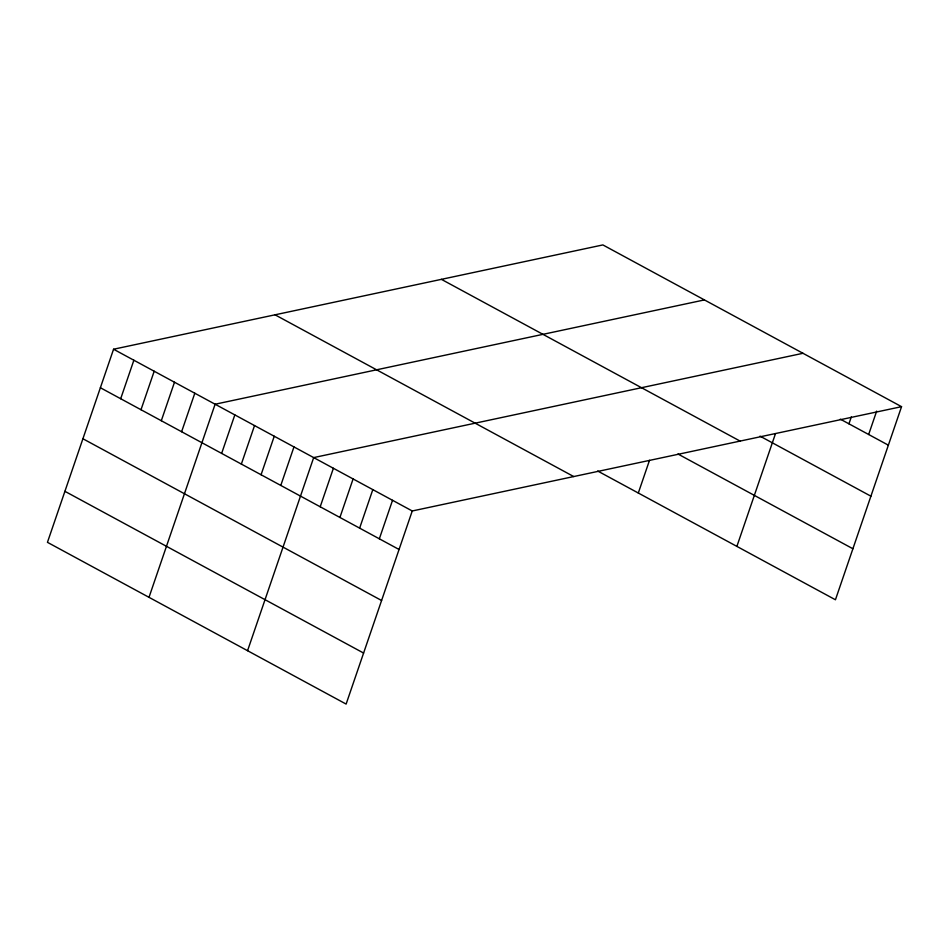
<?xml version="1.0" encoding="UTF-8"?>
<svg xmlns="http://www.w3.org/2000/svg" width="949" height="949" viewBox="0 0 949 949"><rect width="100%" height="100%" fill="white"/><g stroke="black" fill="none" stroke-linecap="round" stroke-linejoin="round"><path stroke-width="1.42" d="M901.55 406.67L602.876 244.925L113.56 349.232L47.45 542.33L346.124 704.075L412.246 510.977L901.55 406.67L835.44 599.768L597.692 471.024M120.689 398.734L133.868 360.229M140.998 409.731L154.189 371.225M161.306 420.727L174.497 382.222M181.615 431.724L194.806 393.23M149.005 597.324L215.115 404.227L704.419 299.92M221.639 453.408L234.83 414.903M241.354 464.073L254.534 425.567M261.07 474.749L274.249 436.243M280.785 485.425L293.965 446.92M247.559 650.706L313.68 457.596L802.984 353.289M320.204 506.778L333.396 468.272M339.92 517.454L353.099 478.948M359.635 528.13L372.815 489.625M379.339 538.807L392.53 500.301M638.309 493.017L649.507 460.312M736.875 546.399L775.475 433.657M848.94 423.823L851.3 416.943M868.655 434.5L876.662 411.119M840.316 419.15L888.371 445.176M760.019 436.137L870.897 496.185M441.404 279.35L740.078 441.083M677.954 454.013L852.902 548.747M275.032 314.807L573.718 476.552M113.56 349.232L412.246 510.977M100.38 387.738L399.054 549.483M82.919 438.758L381.593 600.492M64.912 491.321L363.597 653.054"/></g></svg>
